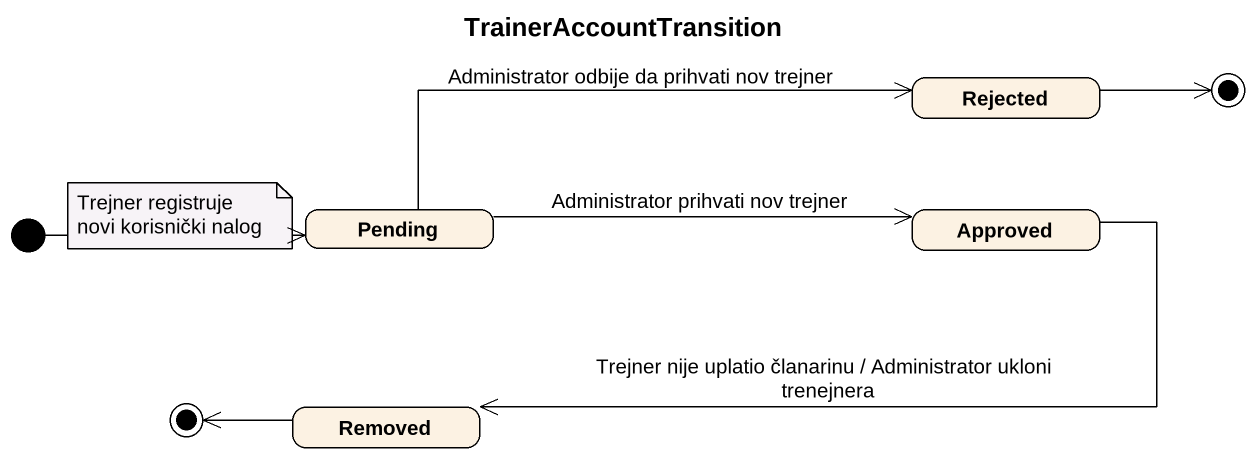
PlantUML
@startuml
title TrainerAccountTransition
hide empty description
state Rejected
state final1 <<end>>
state Pending
state Approved
state final2 <<end>>
state Removed
[*] -right-> Pending
Rejected -right-> final1
Pending -right-> Rejected : Administrator odbije da prihvati nov trejner
Pending -right-> Approved : Administrator prihvati nov trejner
Approved -left-> Removed : Trejner nije uplatio članarinu / Administrator ukloni trenejnera
Removed -left-> final2
note as N1
  Trejner registruje novi korisnički nalog
end note
@enduml
